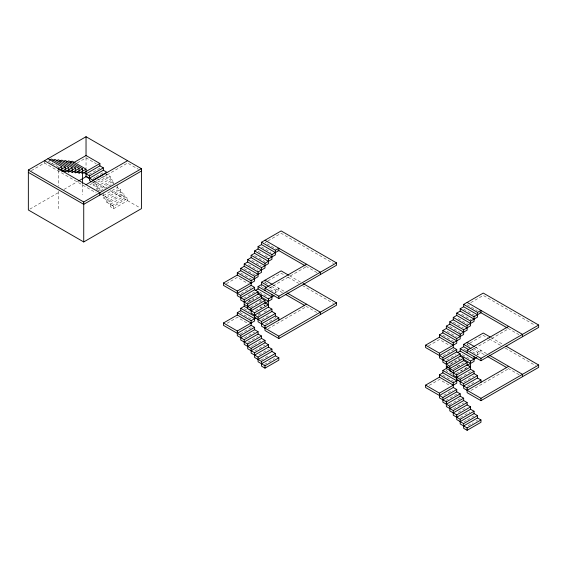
<?xml version="1.0" encoding="UTF-8"?>
<svg xmlns="http://www.w3.org/2000/svg" width="567" height="567" viewBox="0 0 567 567"><rect width="100%" height="100%" fill="white"/><g stroke="black" fill="none" stroke-linecap="round" stroke-linejoin="round"><path stroke-width="0.43" stroke-dasharray="2.83 2.13" d="M31.284 170.667L44.502 163.041L96.234 192.908M51.427 163.743L52.809 162.949M77.289 162.92L86.035 157.867L96.234 163.757M88.948 174.523L99.877 168.215L99.877 165.862M29.867 209.103L59.471 192.015M64.021 189.385L77.686 181.497M93.137 178.449L95.327 177.188M96.057 176.769L103.343 172.559M89.813 184.842L127.568 163.041L138.497 169.349M92.96 180.2L92.96 184.906L106.802 176.911L113.726 180.908L113.726 182.475M96.418 184.551L110.26 176.557L110.26 181.263L96.418 189.25L96.418 184.551L92.96 182.553L106.802 174.558L106.802 176.911M96.418 186.904L110.26 178.91M92.96 184.906L99.877 188.903L113.726 180.908M100.607 190.831L107.893 186.621M108.623 186.203L113.726 183.261L110.26 181.263M103.343 195.601L117.185 187.606L120.651 189.605L120.651 194.311L106.802 202.299L106.802 197.6L120.651 189.605M103.343 193.248L103.343 197.954L117.185 189.959L124.109 193.957L124.109 198.656L110.26 206.65L110.26 201.951L124.109 193.957M106.802 199.953L120.651 191.958M110.26 204.297L124.109 196.31M106.802 202.299L113.726 206.296L127.568 198.301L127.568 200.654L113.726 208.649L110.26 206.65M267.192 241.329L264.995 242.598L275.923 248.906M267.929 240.904L281.147 233.271L333.488 263.492M226.375 283.706L237.304 277.391L248.233 283.706M240.947 293.628L251.146 287.738M264.995 280.211L264.995 282.564L267.192 281.296M267.929 280.871L281.147 273.237L284.939 275.427M243.675 298.398L254.611 292.083M268.765 288.376L306.527 266.575M248.381 301.559L251.146 299.964M247.141 302.743L258.07 296.435M269.545 286.838L275.378 290.205L278.836 288.206L278.836 290.559L275.378 292.558L268.815 288.773M250.6 307.094L261.529 300.786M227.105 323.247L237.304 317.357L247.503 323.247M255.519 310.603L264.995 305.131M258.07 314.302L260.147 313.104M258.254 315.372L261.167 313.693M264.08 312.006L268.453 309.483M261.713 319.724L269.729 315.096M240.217 334.013L251.146 327.705M265.172 324.069L274.648 318.604M244.405 337.939L254.611 332.049M268.014 328.782L306.527 306.541M247.871 342.291L258.07 336.401M251.33 346.643L253.513 345.381M254.243 344.956L260.799 341.171M254.789 350.987L264.995 345.097M258.977 354.921L262.627 352.816M263.35 352.39L268.453 349.449M260.983 360.109L268.999 355.481M264.449 364.461L274.648 358.571M470.787 302.629L483.268 295.428L534.858 325.21M428.503 345.856L439.432 339.541L450.361 345.856M443.075 355.778L453.274 349.889L453.274 348.322M467.123 342.362L467.123 344.715L469.32 343.446M470.057 343.021L483.268 335.388L488.584 338.456M446.534 360.13L456.01 354.659M470.142 350.966L508.656 328.732M453.274 362.115L449.815 364.113L449.815 361.76M450 364.475L460.198 358.585M471.673 348.988L477.506 352.355L480.965 350.356L480.965 352.709L477.506 354.708L470.213 350.498M452.728 369.245L463.657 362.937M429.226 385.397L439.432 379.507L449.631 385.397M456.187 373.596L467.123 367.281M464.352 369.351L466.428 368.153M459.653 377.941L470.582 371.633M463.841 381.874L474.04 375.985M443.805 395.319L452.544 390.273M467.3 386.219L473.863 382.434M445.804 400.515L456.74 394.2M470.893 390.493L508.656 368.699M449.27 404.859L460.198 398.551M453.458 408.793L463.657 402.903M458.377 412.301L467.123 407.248M460.383 417.489L469.852 412.018M463.841 421.841L466.754 420.154M467.484 419.736L474.04 415.951M468.03 425.767L473.133 422.819M476.046 421.139L477.506 420.296M467.123 304.748L477.322 310.638M508.082 328.399L518.855 334.622M463.657 309.1L474.586 315.408M461.651 314.288L471.127 319.76M458.193 318.64L467.669 324.111M490.859 337.422L502.993 344.424M489.342 338.896L500.718 345.466M505.268 348.095L535.617 365.609M453.274 322.148L463.48 328.038M449.815 326.493L460.014 332.382M475.465 347.181L486.84 353.751M447.079 331.263L456.555 336.734M467.123 344.715L470.156 346.465M473.19 348.223L484.565 354.793M508.082 368.366L519.585 375.007M442.891 335.196L453.82 341.504M463.657 349.066L466.57 350.746M462.381 354.68L470.397 359.301M305.96 266.249L317.456 272.89M458.193 358.606L459.653 359.45M261.529 246.95L271.005 252.414M454.734 360.605L456.187 361.448M458.377 365.056L459.83 365.899M456.371 365.545L457.831 366.388M258.07 251.294L262.443 253.825M265.356 255.504L267.539 256.766M454.911 367.055L456.371 367.898M460.744 370.421L462.927 371.683M254.611 255.646L264.81 261.536M289.489 275.704L300.864 282.274M287.972 277.178L298.589 283.316M302.388 285.506L333.488 303.458M104.725 173.36L110.26 176.557M452.183 374.177L446.349 370.811L446.349 368.458M251.876 260.416L261.352 265.888M453.82 381.471L442.891 375.163L442.891 372.81M248.417 264.768L257.886 270.232M120.651 194.311L127.568 198.301M94.377 181.497L105.001 187.627M110.31 190.689L139.9 207.77M273.01 284.84L283.961 291.162M244.228 268.694L255.157 275.002M264.995 282.564L268.786 284.754M271.55 286.349L282.437 292.636M305.96 306.215L316.726 312.431M55.616 164.522L57.069 165.358M47.961 161.042L58.89 167.35M97.113 189.654L99.19 190.852M240.762 273.046L251.691 279.354M100.572 193.999L106.802 197.6M262.259 287.334L263.719 288.178M103.343 197.954L110.26 201.951M259.53 292.104L268.269 297.151M259.892 300.304L261.352 301.148M252.606 298.455L254.066 299.291M263.535 304.762L264.995 305.606L264.995 303.253M249.147 300.453L250.6 301.29M260.076 306.761L261.529 307.605M244.228 308.661L249.324 311.602M250.968 318.902L240.762 313.012L240.762 310.659M477.506 352.355L477.506 354.708M275.378 290.205L275.378 292.558M275.378 316.613L275.378 318.179M261.529 284.563L261.529 286.916M117.185 185.26L117.185 189.959M113.726 206.296L113.726 208.649M99.877 188.903L99.877 190.469M86.035 157.562L86.035 167.988M82.576 184.303L82.576 194.658M58.344 170.483L58.344 186.096M58.344 191.299L58.344 208.649M44.502 160.688L44.502 163.041"/><path stroke-width="0.85" d="M28.35 170.015L86.035 136.711L141.417 168.683L141.417 208.649L83.732 241.953L28.35 209.981L28.35 170.015L83.732 201.987L141.417 168.683M49.35 160.241L51.427 159.043L65.269 167.038L65.269 171.737L63.086 170.476M52.809 160.596L54.886 159.398L68.727 167.393L68.727 172.092L66.545 170.83M56.962 160.546L58.344 159.752L72.193 167.74L72.193 172.446L69.273 170.759M59.733 161.304L61.81 160.1L75.652 168.094L75.652 172.8L73.469 171.532M63.887 161.255L65.269 160.454L79.111 168.449L79.111 173.148L76.928 171.886M66.651 162.006L68.727 160.808L82.576 168.803L82.576 183.439M58.344 168.683L61.81 166.684L61.81 170.603M70.117 162.36L72.193 161.163L86.035 169.15L86.035 176.677L78.444 181.057M59.733 170.235L65.269 167.038M73.646 162.672L86.035 155.521L99.877 163.509L99.877 165.862L86.035 173.856M61.81 171.383L68.727 167.393M65.269 171.737L72.193 167.74M68.727 172.092L75.652 168.094M72.193 172.446L79.111 168.449M75.652 172.8L82.576 168.803M79.111 173.148L86.035 169.15M99.877 163.509L82.576 173.502L80.386 172.24M83.852 172.595L89.494 175.855L103.343 167.86L103.343 170.213L89.494 178.201M86.035 184.672L127.568 160.688M141.417 171.036L83.732 204.34L28.35 172.368M275.378 252.591L261.529 244.597L261.529 242.244L281.147 230.925L336.522 262.897L336.522 265.243L278.836 298.547L258.07 286.562L258.07 288.915L271.912 296.902M271.912 256.936L258.07 248.948L258.07 246.595L261.529 244.597M268.453 261.288L254.611 253.293L254.611 250.947L258.07 248.948M264.995 265.639L251.146 257.645L251.146 255.292L254.611 253.293M261.529 269.984L247.687 261.997L247.687 259.643L251.146 257.645M258.07 274.336L244.228 266.341L244.228 263.995L247.687 261.997M254.611 278.688L240.762 270.693L240.762 268.34L244.228 266.341M261.529 242.244L275.378 250.238L278.836 248.24L278.836 250.593L271.912 254.59L258.07 246.595M240.762 297.725L254.611 289.737L254.611 287.384L240.762 295.379L223.462 285.385L223.462 283.032L237.304 275.045L237.304 272.692L240.762 270.693M254.611 250.947L268.453 258.935L275.378 254.944L275.378 250.238M251.146 255.292L264.995 263.286L271.912 259.289L271.912 254.59M247.687 259.643L261.529 267.638L268.453 263.641L268.453 258.935M244.228 263.995L258.07 271.983L264.995 267.985L264.995 263.286M240.762 268.34L254.611 276.335L261.529 272.337L261.529 267.638M237.304 272.692L251.146 280.686L258.07 276.689L258.07 271.983M223.462 283.032L237.304 291.027L254.611 281.034L254.611 276.335M237.304 293.38L251.146 285.385L254.611 287.384M266.632 287.504L261.529 284.563L261.529 282.21L281.147 270.891L288.731 275.271M258.07 286.562L261.529 284.563M255.299 290.51L258.07 288.915M237.304 291.027L237.304 295.733L244.228 299.723L258.07 291.736L258.07 294.082L244.228 302.076M264.995 290.559L264.995 288.206L306.527 264.229M240.762 295.379L240.762 300.078L247.687 304.075L261.529 296.08L261.529 298.433L247.687 306.428M254.611 318.654L240.762 310.659L240.762 308.306L244.228 306.308L247.871 308.413M251.146 322.999L237.304 315.004L237.304 312.658L240.762 310.659M240.762 337.691L254.611 329.703L254.611 327.35L240.762 335.345L223.462 325.352L223.462 322.999L237.304 315.004M244.228 304.429L251.146 308.427L264.995 300.432L264.995 302.785L251.146 310.773M257.524 292.593L268.453 298.901L273.989 295.705M264.995 303.253L271.912 299.256L271.912 294.557M264.995 288.206L278.836 296.201L336.522 262.897M267.071 304.408L268.453 303.607L268.453 298.901M247.687 304.075L247.687 308.774L254.611 312.771L268.453 304.784L268.453 307.13L254.611 315.124M237.304 312.658L251.146 320.653L255.993 317.853M251.146 308.427L251.146 313.126L258.07 317.123L271.912 309.128L271.912 311.481L258.07 319.476M223.462 322.999L237.304 330.993L254.611 321L254.611 312.771M237.304 333.346L251.146 325.352L254.611 327.35M254.611 317.477L261.529 321.475L275.378 313.48L275.378 315.833L261.529 323.821M258.07 317.123L258.07 321.822L264.995 325.819L278.836 317.825L278.836 320.178M237.304 330.993L237.304 335.692L244.228 339.69L258.07 331.702L258.07 334.048L244.228 342.043M264.995 328.173L306.527 304.195M240.762 335.345L240.762 340.044L247.687 344.041L261.529 336.047L261.529 338.4L247.687 346.394M244.228 339.69L244.228 344.396L251.146 348.393L264.995 340.398L264.995 342.752L251.146 350.739M261.529 321.475L261.529 326.174L278.836 336.167L336.522 302.863L336.522 305.209L278.836 338.513L264.995 330.526L264.995 325.819M247.687 344.041L247.687 348.74L254.611 352.738L268.453 344.743L268.453 347.096L254.611 355.091M251.146 348.393L251.146 353.092L258.07 357.09L271.912 349.095L271.912 351.448L258.07 359.443M254.611 352.738L254.611 357.444L261.529 361.441L275.378 353.447L275.378 355.793L261.529 363.787M258.07 357.09L258.07 361.789L264.995 365.786L278.836 357.791L278.836 360.144L264.995 368.139L261.529 366.14L261.529 361.441M477.506 314.742L463.657 306.747L463.657 304.394L483.268 293.075L538.65 325.047L538.65 327.4L480.965 360.704L460.198 348.712L460.198 351.065L474.04 359.06M474.04 319.093L460.198 311.099L460.198 308.746L463.657 306.747M470.582 323.438L456.74 315.443L456.74 313.097L460.198 311.099M467.123 327.79L453.274 319.795L453.274 317.442L456.74 315.443M463.657 332.142L449.815 324.147L449.815 321.794L453.274 319.795M460.198 336.486L446.349 328.491L446.349 326.145L449.815 324.147M456.74 340.838L442.891 332.843L442.891 330.49L446.349 328.491M463.657 304.394L477.506 312.389L480.965 310.39L480.965 312.743L474.04 316.74L460.198 308.746M442.891 359.882L456.74 351.887L456.74 349.534L442.891 357.529L425.583 347.536L425.583 345.183L439.432 337.195L439.432 334.842L442.891 332.843M456.74 313.097L470.582 321.092L477.506 317.095L477.506 312.389M453.274 317.442L467.123 325.437L474.04 321.439L474.04 316.74M449.815 321.794L463.657 329.788L470.582 325.791L470.582 321.092M446.349 326.145L460.198 334.133L467.123 330.143L467.123 325.437M442.891 330.49L456.74 338.485L463.657 334.487L463.657 329.788M439.432 334.842L453.274 342.837L460.198 338.839L460.198 334.133M425.583 345.183L439.432 353.177L456.74 343.191L456.74 338.485M439.432 355.53L453.274 347.536L456.74 349.534M468.76 349.662L463.657 346.713L463.657 344.36L483.268 333.042L490.101 336.982M460.198 348.712L463.657 346.713M457.427 352.66L460.198 351.065M439.432 353.177L439.432 357.883L446.349 361.881L460.198 353.886L460.198 356.232L446.349 364.227M467.123 352.709L467.123 350.356L508.656 326.379M442.891 357.529L442.891 362.228L449.815 366.225L463.657 358.231L463.657 360.584L449.815 368.578M456.74 380.804L442.891 372.81L442.891 370.457L446.349 368.458L451.452 371.406M453.274 385.149L439.432 377.161L439.432 374.808L442.891 372.81M442.891 399.848L456.74 391.854L456.74 389.501L442.891 397.495L425.583 387.502L425.583 385.149L439.432 377.161M446.349 366.58L453.274 370.577L467.123 362.582L467.123 364.935L453.274 372.93M460.383 355.169L470.582 361.059L476.812 357.458M467.123 365.403L474.04 361.406L474.04 356.707M467.123 350.356L480.965 358.351L538.65 325.047M469.2 366.558L470.582 365.758L470.582 361.059M449.815 366.225L449.815 370.931L456.74 374.922L470.582 366.934L470.582 369.28L456.74 377.275M439.432 374.808L453.274 382.803L458.122 380.003M453.274 370.577L453.274 375.276L460.198 379.273L474.04 371.279L474.04 373.632L460.198 381.626M425.583 385.149L439.432 393.144L456.74 383.15L456.74 374.922M439.432 395.497L453.274 387.502L456.74 389.501M456.74 379.628L463.657 383.625L477.506 375.63L477.506 377.983L463.657 385.971M460.198 379.273L460.198 383.979L467.123 387.97L480.965 379.982L480.965 382.328M439.432 393.144L439.432 397.85L446.349 401.84L460.198 393.852L460.198 396.198L446.349 404.193M467.123 390.323L508.656 366.346M442.891 397.495L442.891 402.194L449.815 406.192L463.657 398.197L463.657 400.55L449.815 408.545M446.349 401.84L446.349 406.546L453.274 410.543L467.123 402.549L467.123 404.902L453.274 412.889M463.657 383.625L463.657 388.324L480.965 398.317L538.65 365.013L538.65 367.366L480.965 400.671L467.123 392.676L467.123 387.97M449.815 406.192L449.815 410.898L456.74 414.888L470.582 406.9L470.582 409.246L456.74 417.241M453.274 410.543L453.274 415.242L460.198 419.24L474.04 411.245L474.04 413.598L460.198 421.593M456.74 414.888L456.74 419.594L463.657 423.592L477.506 415.597L477.506 417.95L463.657 425.937M460.198 419.24L460.198 423.939L467.123 427.936L480.965 419.949L480.965 422.295L467.123 430.289L463.657 428.291L463.657 423.592M467.123 302.402L522.498 334.374L522.498 336.72M480.015 312.197L507.323 327.96M506.033 346.182L538.65 365.013M467.123 342.362L474.707 346.742M489.123 355.07L522.498 374.34L522.498 376.686M487.599 356.544L506.565 367.494M463.657 344.36L470.943 348.57M439.432 337.195L453.274 345.183M264.995 240.245L320.369 272.217L320.369 274.57M456.74 351.887L460.198 353.886M277.887 250.047L305.195 265.81M460.198 356.232L463.657 358.231M463.296 359.202L470.582 363.404M463.657 360.584L467.123 362.582M467.123 364.935L470.582 366.934M470.582 369.28L474.04 371.279M474.04 373.632L477.506 375.63M477.506 377.983L480.965 379.982M99.877 165.862L103.343 167.86M447.079 366.53L448.54 367.373M303.147 283.592L336.522 302.863M103.343 170.213L106.802 172.212L92.96 180.2L86.035 176.202M442.891 370.457L456.74 378.451M86.035 176.677L89.827 178.867M264.995 280.211L272.28 284.421M286.994 292.912L320.369 312.183L320.369 314.536M456.74 391.854L460.198 393.852M91.57 181.752L89.494 180.554L89.494 175.855M285.477 294.393L304.436 305.337M460.198 396.198L463.657 398.197M47.961 158.689L61.81 166.684M261.529 282.21L268.815 286.42M463.657 400.55L467.123 402.549M44.502 160.688L99.877 192.66L99.877 195.013M467.123 404.902L470.582 406.9M470.582 409.246L474.04 411.245M237.304 275.045L251.146 283.032M474.04 413.598L477.506 415.597M477.506 417.95L480.965 419.949M254.611 289.737L258.07 291.736M258.07 294.082L261.529 296.08M261.167 297.044L268.453 301.254M261.529 298.433L264.995 300.432M264.995 302.785L268.453 304.784M268.453 307.13L271.912 309.128M271.912 311.481L275.378 313.48M275.378 315.833L278.836 317.825M249.324 309.256L250.784 310.092M240.762 308.306L254.611 316.301M254.611 329.703L258.07 331.702M258.07 334.048L261.529 336.047M261.529 338.4L264.995 340.398M264.995 342.752L268.453 344.743M268.453 347.096L271.912 349.095M271.912 351.448L275.378 353.447M275.378 355.793L278.836 357.791M480.965 358.351L480.965 360.704M480.965 398.317L480.965 400.671M467.123 427.936L467.123 430.289M453.274 342.837L453.274 347.536M453.274 382.803L453.274 387.502M446.349 361.881L446.349 368.458M278.836 296.201L278.836 298.547M278.836 336.167L278.836 338.513M264.995 365.786L264.995 368.139M251.146 280.686L251.146 285.385M251.146 320.653L251.146 325.352M244.228 299.723L244.228 306.308M86.035 136.711L86.035 155.826M83.732 201.987L83.732 241.953M58.344 167.882L58.344 169.618"/></g></svg>
